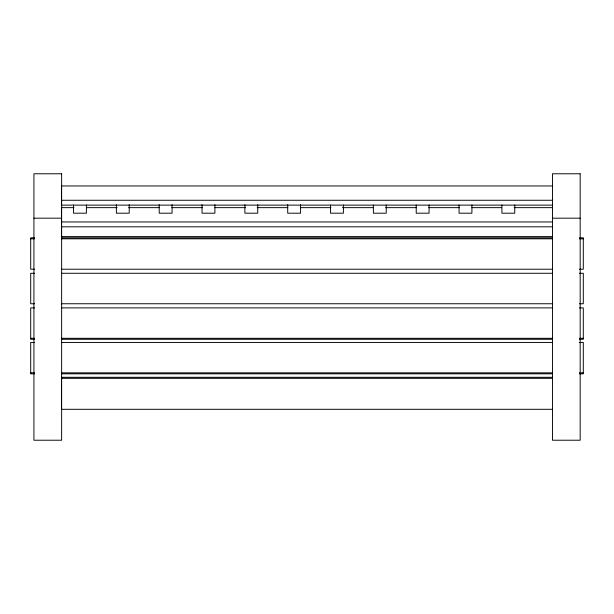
<?xml version="1.0" encoding="UTF-8"?>
<svg xmlns="http://www.w3.org/2000/svg" width="614" height="614" viewBox="0 0 614 614"><rect width="100%" height="100%" fill="white"/><g stroke="black" fill="none" stroke-linecap="round" stroke-linejoin="round"><path stroke-width="0.92" d="M552.462 185.95L61.538 185.95L61.538 205.122L552.462 205.122M61.538 200.264L552.462 200.264M74.01 207.647L61.538 207.647L61.538 236.597L552.462 236.597M86.474 207.647L117.151 207.647M128.656 207.647L159.341 207.647M171.805 207.647L202.49 207.647M214.954 207.647L245.638 207.647M257.143 207.647L287.82 207.647M300.292 207.647L330.969 207.647M342.474 207.647L373.158 207.647M385.623 207.647L416.307 207.647M428.772 207.647L459.456 207.647M471.92 207.647L501.638 207.647M514.102 207.647L552.462 207.647M33.916 218.177L61.63 218.177M552.462 218.177L580.176 218.177M61.538 221.961L552.462 221.961M61.538 226.819L552.462 226.819M34.538 237.818L30.7 237.818L30.7 269.216L34.538 269.216M61.4 237.818L552.6 237.818M579.462 237.818L583.3 237.818L583.3 269.216L579.462 269.216M30.7 238.815L34.538 238.815M61.4 238.815L552.6 238.815M579.462 238.815L583.3 238.815M61.4 269.216L552.6 269.216M34.538 273.276L30.7 273.276L30.7 303.753L34.538 303.753M61.4 273.276L552.6 273.276M579.462 273.276L583.3 273.276L583.3 303.753L579.462 303.753M61.4 303.753L552.6 303.753M34.538 307.89L30.7 307.89L30.7 339.289L34.538 339.289M61.4 307.89L552.6 307.89M579.462 307.89L583.3 307.89L583.3 339.289L579.462 339.289M30.7 338.299L34.538 338.299M61.4 338.299L552.6 338.299M579.462 338.299L583.3 338.299M61.4 339.289L552.6 339.289M34.538 342.435L30.7 342.435L30.7 373.826L34.538 373.826M61.4 342.435L552.6 342.435M579.462 342.435L583.3 342.435L583.3 373.826L579.462 373.826M30.7 372.836L34.538 372.836M61.4 372.836L552.6 372.836M579.462 372.836L583.3 372.836M61.4 373.826L552.6 373.826M552.462 377.303L61.538 377.303L61.538 409.3L552.462 409.3M61.538 378.316L552.462 378.316M514.747 205.015L514.747 213.196L501.899 213.196L501.899 205.015M471.913 205.015L471.913 213.196L459.057 213.196L459.057 205.015M429.071 205.015L429.071 213.196L416.223 213.196L416.223 205.015M386.237 205.015L386.237 213.196L373.389 213.196L373.389 205.015M343.403 205.015L343.403 213.196L330.555 213.196L330.555 205.015M300.568 204.731L300.568 213.196L287.713 213.196L287.713 204.731M257.734 204.731L257.734 213.196L244.879 213.196L244.879 204.731M214.892 204.731L214.892 213.196L202.044 213.196L202.044 204.731M172.058 204.731L172.058 213.196L159.21 213.196L159.21 204.731M129.224 204.731L129.224 213.196L116.368 213.196L116.368 204.731M86.39 205.015L86.39 213.196L73.534 213.196L73.534 205.015M61.63 173.777L33.916 173.777L33.916 440.223L61.63 440.223L61.63 173.777M580.176 173.777L552.462 173.777L552.462 440.223L580.176 440.223L580.176 173.777"/></g></svg>
